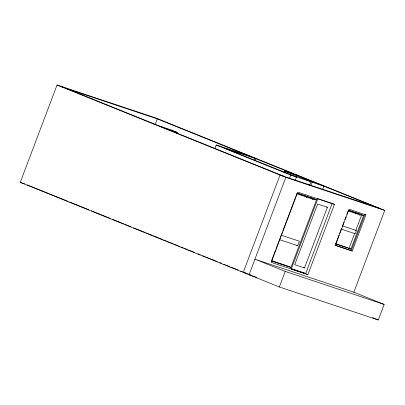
<?xml version="1.0" encoding="UTF-8"?>
<svg xmlns="http://www.w3.org/2000/svg" width="405" height="405" viewBox="0 0 405 405"><rect width="100%" height="100%" fill="white"/><g stroke="black" fill="none" stroke-linecap="round" stroke-linejoin="round"><path stroke-width="0.61" d="M384.142 304.433L285.231 271.426L254.927 259.195L353.838 292.197L384.142 304.433L378.265 319.985L279.354 286.978L20.25 182.371L57.039 85.015L155.95 118.022L384.75 210.398L353.757 292.41M155.034 124.765L157.261 118.868L374.448 206.55M176.863 133.62L177.309 132.435L171.249 129.99L159.519 126.076M214.868 148.539L216.209 144.99L249.44 156.082M254.507 160.861L255.403 158.497M254.831 160.304L255.499 158.527L224.223 148.093L296.455 176.99L295.118 180.529M283.981 172.211L284.432 171.031L296.161 174.945M384.75 210.398L285.839 177.39L249.05 274.742L256.841 277.344M289.367 178.615L290.704 175.071L296.455 176.99M275.476 250.356L271.477 260.947L290.942 267.447L316.513 199.776L298.227 193.428M275.921 249.181L282.371 232.116M282.817 230.936L296.825 193.868M305.152 197.068L305.598 195.888M309.607 185.272L310.949 181.734L295.194 176.479M306.413 197.579L306.858 196.4M310.873 185.784L312.209 182.245L323.939 186.158L322.598 189.707M311.45 198.82L311.885 197.66M279.354 286.978L285.231 271.426M312.533 199.523L312.979 198.349M279.541 239.649L297.7 245.708L299.391 241.238L281.227 235.178M291.246 268.981L317.778 198.759M327.412 207.279L317.636 204.014L294.724 264.662L304.494 267.923L327.412 207.279L326.572 206.94M334.429 204.388L297.756 192.147L271.218 262.374L307.891 274.61L334.429 204.388L332.105 203.447M338.99 235.138L335.654 243.977L350.943 249.08L363.629 215.495L359.842 213.967L359.397 215.146M339.658 233.371L341.44 228.658M342.331 226.304L343.891 222.178M344.782 219.824L345.895 216.877M346.786 214.518L348.341 210.398L363.629 215.495M355.256 213.83L355.696 212.671M349.049 248.3L354.608 233.599M355.717 230.658L361.493 215.369L348.295 210.97M364.895 214.483L351.241 250.614L334.97 245.187M365.902 214.888L349.054 209.269L335.401 245.4L352.249 251.024L365.902 214.888L364.743 214.422M67.341 88.862L157.261 118.868M165.579 128.522L177.309 132.435M378.943 208.048L280.027 175.041L243.243 272.398L250.735 274.899M317.672 198.637L332.156 203.467L305.618 273.689L291.139 268.859M349.257 210.438L359.255 213.774M297.047 193.276L316.513 199.776M296.708 193.752L314.705 199.756M342.377 225.828L356.491 230.541L355.276 233.756L341.162 229.048M335.391 243.623L347.151 247.546M271.482 260.704L286.816 265.822M271.38 260.785L289.378 266.789M291.438 268.712L304.13 272.945M291.615 268.93L304.358 273.183M20.25 182.371L24.745 183.87M284.432 171.031L312.209 182.245M216.209 144.99L290.704 175.071M61.535 86.518L284.523 176.545M57.039 85.015L285.839 177.39M347.692 247.769L350.943 249.08M351.089 250.553L352.249 251.024M296.693 245.298L297.7 245.708M303.654 267.583L304.494 267.923M287.408 266.019L290.942 267.447M302.084 272.266L307.891 274.61M372.438 317.631L378.265 319.985M27.089 184.817L33.802 187.525M34.111 187.652L35.868 188.36M36.146 188.472L42.889 191.195M43.178 191.312L54.903 196.045M55.181 196.157L68.055 201.356M69.554 201.958L73.907 203.72M74.242 203.852L76.003 204.565M76.251 204.662L89.125 209.861M91.241 210.716L97.104 213.081M97.322 213.172L110.195 218.371M112.342 219.237L118.204 221.601M118.392 221.677L124.244 224.041M125.413 224.512L128.927 225.929M129.337 226.096L131.098 226.805M133.442 227.752L135.199 228.466M135.361 228.531L139.305 230.121M139.462 230.182L145.314 232.546M146.337 232.961L152.336 235.381M153.368 235.801L156.3 236.981M156.431 237.036L162.289 239.401M163.458 239.871L166.384 241.051M167.437 241.481L173.406 243.891M174.469 244.316L177.4 245.501M177.501 245.541L179.258 246.25M180.919 246.923L183.359 247.906M184.528 248.376L187.454 249.561M188.538 249.996L194.476 252.396M197.918 253.783L200.328 254.76M202.606 255.677L204.429 256.411M205.537 256.861L208.524 258.066M209.638 258.517L217.303 261.61M219.601 262.541L221.398 263.265M223.707 264.197L225.499 264.921M226.638 265.381L229.594 266.571M230.739 267.037L238.373 270.12M240.702 271.056L242.468 271.77M244.807 272.717L246.564 273.426"/></g></svg>
